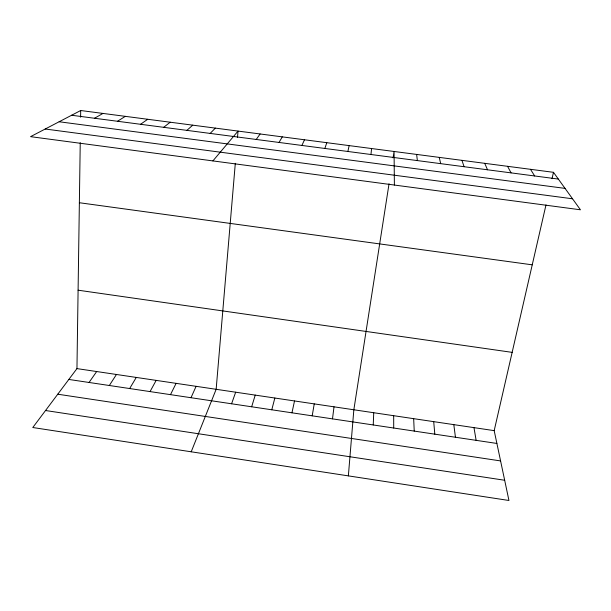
<?xml version="1.0" encoding="UTF-8"?>
<svg xmlns="http://www.w3.org/2000/svg" width="611" height="611" viewBox="0 0 611 611"><rect width="100%" height="100%" fill="white"/><g stroke="black" fill="none" stroke-linecap="round" stroke-linejoin="round"><path stroke-width="0.92" d="M545.997 204.899L494.184 430.64L508.948 500.485L32.788 427.517L76.955 368.609L80.24 142.699M80.606 117.19L80.705 110.515L553.482 172.317L580.45 209.794L30.55 136.658L80.705 110.515M373.245 424.958L373.733 412.738M348.362 475.877L353.845 409.775L389.047 183.758M235.311 163.32L216.149 389.306L191.212 451.796M237.503 137.444L238.038 131.082L212.903 160.914M370.961 154.507L371.58 148.534M332.491 418.863L334.018 406.827M393.079 157.852L394.072 151.475L394.385 185.049M312.198 415.831L314.237 403.886M291.959 412.807L294.517 400.953M347.873 151.475L349.148 145.609M552.016 178.695L553.482 172.317M271.78 409.79L274.843 398.036M251.656 406.781L255.23 395.118M324.853 148.458L326.793 142.684M231.584 403.779L235.663 392.209M190.999 397.715L196.1 386.328M301.903 145.449L304.507 139.766M170.5 394.645L176.105 383.349M150.046 391.59L156.164 380.386M279.028 142.447L282.282 136.864M129.654 388.543L136.276 377.43M109.323 385.503L116.449 374.482M89.046 382.471L96.675 371.541M256.223 139.461L260.126 133.969M210.146 133.419L215.355 128.119M186.874 130.364L192.74 125.163M163.672 127.325L170.194 122.215M140.553 124.293L147.717 119.275M117.503 121.268L125.308 116.35M94.522 118.259L102.976 113.425M71.617 115.25L558.347 179.076M59.137 121.757L565.045 188.387M45.222 129.013L572.53 198.789M79.369 202.73L532.242 264.83M78.093 290.194L512.148 352.364M76.955 368.609L494.184 430.64M68.829 379.446L496.888 443.449M57.762 394.21L500.585 460.923M45.535 410.516L504.671 480.261M530.501 169.308L534.663 175.968M507.581 166.314L511.056 172.875M484.744 163.328L487.517 169.789M461.969 160.349L464.062 166.711M439.271 157.386L440.676 163.649M473.968 427.639L476.137 440.34M453.813 424.637L455.447 437.247M416.633 154.43L417.366 160.594M433.711 421.651L434.811 434.161M413.662 418.672L414.235 431.091M393.675 415.701L393.713 428.021"/></g></svg>
